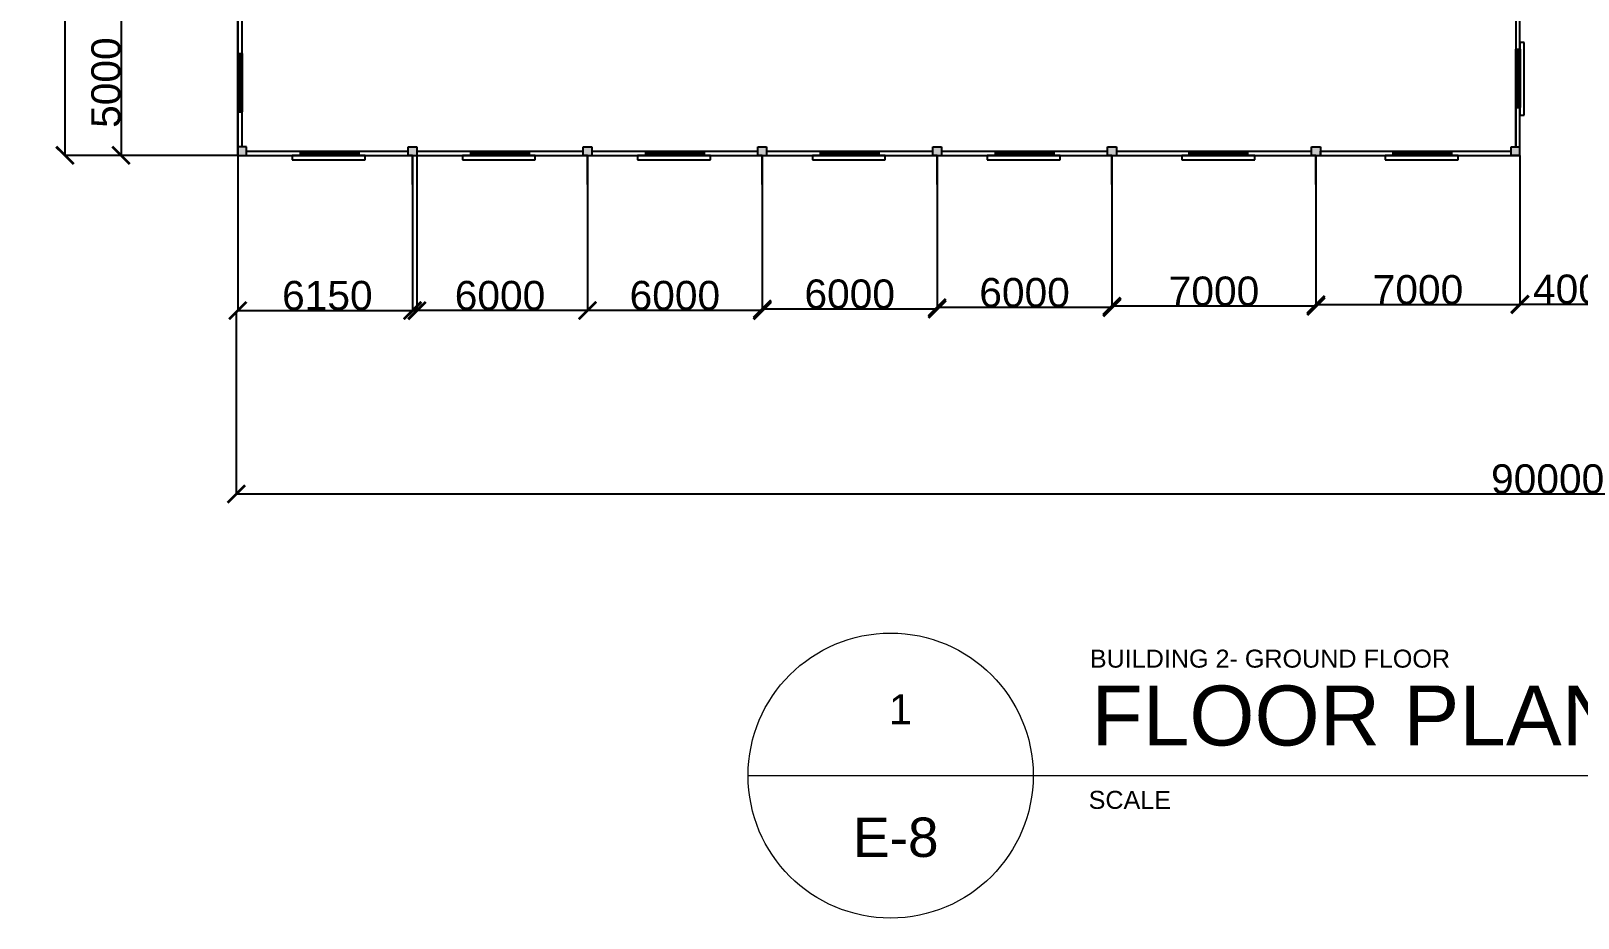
# Model space of a CAD drawing. Header units: millimetres. Extents: x 3339 to 2017737, y 4955 to 2748989.
# Drawn here: x 987445 to 1040535, y 1636482 to 1666936 of the extents above; entities that cross this region are included whole.
import ezdxf

# ---------------------------------------------------------------- set-up
doc = ezdxf.new("R2010")
doc.units = ezdxf.units.MM
doc.header["$LTSCALE"] = 30
doc.layers.add('MACH BLOCK', color=41, linetype='Continuous', lineweight=5)
doc.layers.add('TEXT MACHLAYOUT', color=255, linetype='Continuous', lineweight=5)
doc.styles.get("Standard").update_dxf_attribs({"font": 'arial.ttf'})
doc.dimstyles.new('ISO-25', dxfattribs={"dimtxt": 1000, "dimasz": 600, "dimexe": 1.25, "dimexo": 0.625, "dimtad": 1, "dimtxsty": 'Standard', "dimblk": 'ARCHTICK', "dimcen": 2.5, "dimclrd": 4, "dimadec": 0, "dimazin": 0, "dimtfac": 1, "dimtmove": 0, "dimatfit": 3, "dimfxl": 1, "dimarcsym": 0})

# ---------------------------------------------------------------- blocks, each defined once
blk = doc.blocks.new('_ArchTick')
at = {"color": 0, "linetype": 'ByBlock', "const_width": 0.15}
blk.add_lwpolyline([(-0.5, -0.5), (0.5, 0.5)], dxfattribs=at)
blk = doc.blocks.new('*D247')
at = {"color": 0, "lineweight": -2, "transparency": 16777216}
for p, q in [((994541, 1732462), (988611, 1732462)), ((994541, 1662662), (988611, 1662662))]:
    blk.add_line(p, q, dxfattribs=at)
at = {"color": 4, "lineweight": -2, "transparency": 16777216}
blk.add_line((988612, 1732462), (988612, 1662662), dxfattribs=at)
at = {"layer": 'Defpoints', "color": 0, "transparency": 16777216}
for p in [(994541, 1732462), (988612, 1662662), (994541, 1662662)]:
    blk.add_point(p, dxfattribs=at)
at = {"color": 4, "lineweight": -2, "transparency": 16777216, "xscale": 600, "yscale": 600, "zscale": 600}
for p, rotation in [((988612, 1732462), 90), ((988612, 1662662), 270)]:
    blk.add_blockref('_ArchTick', p, dxfattribs=dict(at, rotation=rotation))
at = {"color": 0, "transparency": 16777216, "insert": (988101, 1697562), "char_height": 1000, "attachment_point": 5, "rotation": 90}
blk.add_mtext('69800', dxfattribs=at)
blk = doc.blocks.new('*D259')
at = {"color": 0, "lineweight": -2, "transparency": 16777216}
for p, q in [((1000691, 1662812), (1000691, 1657336)), ((994541, 1662662), (994541, 1657336))]:
    blk.add_line(p, q, dxfattribs=at)
at = {"color": 4, "lineweight": -2, "transparency": 16777216}
blk.add_line((994541, 1657337), (1000691, 1657337), dxfattribs=at)
at = {"layer": 'Defpoints', "color": 0, "transparency": 16777216}
for p in [(1000691, 1662812), (994541, 1662662), (1000691, 1657337)]:
    blk.add_point(p, dxfattribs=at)
at = {"color": 4, "lineweight": -2, "transparency": 16777216, "xscale": 600, "yscale": 600, "zscale": 600, "rotation": 180}
blk.add_blockref('_ArchTick', (994541, 1657337), dxfattribs=at)
at = {"color": 4, "lineweight": -2, "transparency": 16777216, "xscale": 600, "yscale": 600, "zscale": 600}
blk.add_blockref('_ArchTick', (1000691, 1657337), dxfattribs=at)
at = {"color": 0, "transparency": 16777216, "insert": (997616, 1657848), "char_height": 1000, "attachment_point": 5}
blk.add_mtext('6150', dxfattribs=at)
blk = doc.blocks.new('*D260')
at = {"color": 0, "lineweight": -2, "transparency": 16777216}
for p, q in [((1000541, 1661662), (1000541, 1657336)), ((1006541, 1661662), (1006541, 1657336))]:
    blk.add_line(p, q, dxfattribs=at)
at = {"color": 4, "lineweight": -2, "transparency": 16777216}
blk.add_line((1006541, 1657337), (1000541, 1657337), dxfattribs=at)
at = {"layer": 'Defpoints', "color": 0, "transparency": 16777216}
for p in [(1000541, 1661662), (1006541, 1661662), (1000541, 1657337)]:
    blk.add_point(p, dxfattribs=at)
at = {"color": 4, "lineweight": -2, "transparency": 16777216, "xscale": 600, "yscale": 600, "zscale": 600, "rotation": 180}
blk.add_blockref('_ArchTick', (1000541, 1657337), dxfattribs=at)
at = {"color": 4, "lineweight": -2, "transparency": 16777216, "xscale": 600, "yscale": 600, "zscale": 600}
blk.add_blockref('_ArchTick', (1006541, 1657337), dxfattribs=at)
at = {"color": 0, "transparency": 16777216, "insert": (1003541, 1657848), "char_height": 1000, "attachment_point": 5}
blk.add_mtext('6000', dxfattribs=at)
blk = doc.blocks.new('*D261')
at = {"color": 0, "lineweight": -2, "transparency": 16777216}
for p, q in [((1006541, 1661662), (1006541, 1657336)), ((1012541, 1661662), (1012541, 1657336))]:
    blk.add_line(p, q, dxfattribs=at)
at = {"color": 4, "lineweight": -2, "transparency": 16777216}
blk.add_line((1012541, 1657337), (1006541, 1657337), dxfattribs=at)
at = {"layer": 'Defpoints', "color": 0, "transparency": 16777216}
for p in [(1006541, 1661662), (1012541, 1661662), (1006541, 1657337)]:
    blk.add_point(p, dxfattribs=at)
at = {"color": 4, "lineweight": -2, "transparency": 16777216, "xscale": 600, "yscale": 600, "zscale": 600, "rotation": 180}
blk.add_blockref('_ArchTick', (1006541, 1657337), dxfattribs=at)
at = {"color": 4, "lineweight": -2, "transparency": 16777216, "xscale": 600, "yscale": 600, "zscale": 600}
blk.add_blockref('_ArchTick', (1012541, 1657337), dxfattribs=at)
at = {"color": 0, "transparency": 16777216, "insert": (1009541, 1657848), "char_height": 1000, "attachment_point": 5}
blk.add_mtext('6000', dxfattribs=at)
blk = doc.blocks.new('*D262')
at = {"color": 0, "lineweight": -2, "transparency": 16777216}
for p, q in [((1012541, 1661662), (1012541, 1657386)), ((1018541, 1661662), (1018541, 1657386))]:
    blk.add_line(p, q, dxfattribs=at)
at = {"color": 4, "lineweight": -2, "transparency": 16777216}
blk.add_line((1018541, 1657387), (1012541, 1657387), dxfattribs=at)
at = {"layer": 'Defpoints', "color": 0, "transparency": 16777216}
for p in [(1012541, 1661662), (1018541, 1661662), (1012541, 1657387)]:
    blk.add_point(p, dxfattribs=at)
at = {"color": 4, "lineweight": -2, "transparency": 16777216, "xscale": 600, "yscale": 600, "zscale": 600, "rotation": 180}
blk.add_blockref('_ArchTick', (1012541, 1657387), dxfattribs=at)
at = {"color": 4, "lineweight": -2, "transparency": 16777216, "xscale": 600, "yscale": 600, "zscale": 600}
blk.add_blockref('_ArchTick', (1018541, 1657387), dxfattribs=at)
at = {"color": 0, "transparency": 16777216, "insert": (1015541, 1657898), "char_height": 1000, "attachment_point": 5}
blk.add_mtext('6000', dxfattribs=at)
blk = doc.blocks.new('*D263')
at = {"color": 0, "lineweight": -2, "transparency": 16777216}
for p, q in [((1018541, 1661662), (1018541, 1657436)), ((1024541, 1661662), (1024541, 1657436))]:
    blk.add_line(p, q, dxfattribs=at)
at = {"color": 4, "lineweight": -2, "transparency": 16777216}
blk.add_line((1024541, 1657437), (1018541, 1657437), dxfattribs=at)
at = {"layer": 'Defpoints', "color": 0, "transparency": 16777216}
for p in [(1018541, 1661662), (1024541, 1661662), (1018541, 1657437)]:
    blk.add_point(p, dxfattribs=at)
at = {"color": 4, "lineweight": -2, "transparency": 16777216, "xscale": 600, "yscale": 600, "zscale": 600, "rotation": 180}
blk.add_blockref('_ArchTick', (1018541, 1657437), dxfattribs=at)
at = {"color": 4, "lineweight": -2, "transparency": 16777216, "xscale": 600, "yscale": 600, "zscale": 600}
blk.add_blockref('_ArchTick', (1024541, 1657437), dxfattribs=at)
at = {"color": 0, "transparency": 16777216, "insert": (1021541, 1657948), "char_height": 1000, "attachment_point": 5}
blk.add_mtext('6000', dxfattribs=at)
blk = doc.blocks.new('*D264')
at = {"color": 0, "lineweight": -2, "transparency": 16777216}
for p, q in [((1024541, 1661662), (1024541, 1657486)), ((1031541, 1661662), (1031541, 1657486))]:
    blk.add_line(p, q, dxfattribs=at)
at = {"color": 4, "lineweight": -2, "transparency": 16777216}
blk.add_line((1031541, 1657487), (1024541, 1657487), dxfattribs=at)
at = {"layer": 'Defpoints', "color": 0, "transparency": 16777216}
for p in [(1024541, 1661662), (1031541, 1661662), (1024541, 1657487)]:
    blk.add_point(p, dxfattribs=at)
at = {"color": 4, "lineweight": -2, "transparency": 16777216, "xscale": 600, "yscale": 600, "zscale": 600, "rotation": 180}
blk.add_blockref('_ArchTick', (1024541, 1657487), dxfattribs=at)
at = {"color": 4, "lineweight": -2, "transparency": 16777216, "xscale": 600, "yscale": 600, "zscale": 600}
blk.add_blockref('_ArchTick', (1031541, 1657487), dxfattribs=at)
at = {"color": 0, "transparency": 16777216, "insert": (1028041, 1657998), "char_height": 1000, "attachment_point": 5}
blk.add_mtext('7000', dxfattribs=at)
blk = doc.blocks.new('*D265')
at = {"color": 0, "lineweight": -2, "transparency": 16777216}
for p, q in [((1031541, 1662662), (1031541, 1657536)), ((1038541, 1662662), (1038541, 1657536))]:
    blk.add_line(p, q, dxfattribs=at)
at = {"color": 4, "lineweight": -2, "transparency": 16777216}
blk.add_line((1038541, 1657537), (1031541, 1657537), dxfattribs=at)
at = {"layer": 'Defpoints', "color": 0, "transparency": 16777216}
for p in [(1031541, 1662662), (1038541, 1662662), (1031541, 1657537)]:
    blk.add_point(p, dxfattribs=at)
at = {"color": 4, "lineweight": -2, "transparency": 16777216, "xscale": 600, "yscale": 600, "zscale": 600, "rotation": 180}
blk.add_blockref('_ArchTick', (1031541, 1657537), dxfattribs=at)
at = {"color": 4, "lineweight": -2, "transparency": 16777216, "xscale": 600, "yscale": 600, "zscale": 600}
blk.add_blockref('_ArchTick', (1038541, 1657537), dxfattribs=at)
at = {"color": 0, "transparency": 16777216, "insert": (1035041, 1658048), "char_height": 1000, "attachment_point": 5}
blk.add_mtext('7000', dxfattribs=at)
blk = doc.blocks.new('*D266')
at = {"color": 0, "lineweight": -2, "transparency": 16777216}
for p, q in [((1038541, 1662662), (1038541, 1657554)), ((1042541, 1662662), (1042541, 1657554))]:
    blk.add_line(p, q, dxfattribs=at)
at = {"color": 4, "lineweight": -2, "transparency": 16777216}
blk.add_line((1038541, 1657555), (1042541, 1657555), dxfattribs=at)
at = {"layer": 'Defpoints', "color": 0, "transparency": 16777216}
for p in [(1038541, 1662662), (1042541, 1662662), (1042541, 1657555)]:
    blk.add_point(p, dxfattribs=at)
at = {"color": 4, "lineweight": -2, "transparency": 16777216, "xscale": 600, "yscale": 600, "zscale": 600, "rotation": 180}
blk.add_blockref('_ArchTick', (1038541, 1657555), dxfattribs=at)
at = {"color": 4, "lineweight": -2, "transparency": 16777216, "xscale": 600, "yscale": 600, "zscale": 600}
blk.add_blockref('_ArchTick', (1042541, 1657555), dxfattribs=at)
at = {"color": 0, "transparency": 16777216, "insert": (1040541, 1658066), "char_height": 1000, "attachment_point": 5}
blk.add_mtext('4000', dxfattribs=at)
blk = doc.blocks.new('*D233')
at = {"color": 0, "lineweight": -2, "transparency": 16777216}
for p, q in [((1084491, 1657704), (1084491, 1651039)), ((994491, 1657287), (994491, 1651039))]:
    blk.add_line(p, q, dxfattribs=at)
at = {"color": 4, "lineweight": -2, "transparency": 16777216}
blk.add_line((994491, 1651041), (1084491, 1651041), dxfattribs=at)
at = {"layer": 'Defpoints', "color": 0, "transparency": 16777216}
for p in [(1084491, 1657705), (994491, 1657287), (1084491, 1651041)]:
    blk.add_point(p, dxfattribs=at)
at = {"color": 4, "lineweight": -2, "transparency": 16777216, "xscale": 600, "yscale": 600, "zscale": 600, "rotation": 180}
blk.add_blockref('_ArchTick', (994491, 1651041), dxfattribs=at)
at = {"color": 4, "lineweight": -2, "transparency": 16777216, "xscale": 600, "yscale": 600, "zscale": 600}
blk.add_blockref('_ArchTick', (1084491, 1651041), dxfattribs=at)
at = {"color": 0, "transparency": 16777216, "insert": (1039491, 1651552), "char_height": 1000, "attachment_point": 5}
blk.add_mtext('90000', dxfattribs=at)
blk = doc.blocks.new('*D280')
at = {"color": 0, "lineweight": -2, "transparency": 16777216}
for p, q in [((994541, 1667662), (990534, 1667662)), ((994541, 1662662), (990534, 1662662))]:
    blk.add_line(p, q, dxfattribs=at)
at = {"color": 4, "lineweight": -2, "transparency": 16777216}
blk.add_line((990535, 1667662), (990535, 1662662), dxfattribs=at)
at = {"layer": 'Defpoints', "color": 0, "transparency": 16777216}
for p in [(994541, 1667662), (990535, 1662662), (994541, 1662662)]:
    blk.add_point(p, dxfattribs=at)
at = {"color": 4, "lineweight": -2, "transparency": 16777216, "xscale": 600, "yscale": 600, "zscale": 600}
for p, rotation in [((990535, 1667662), 90), ((990535, 1662662), 270)]:
    blk.add_blockref('_ArchTick', p, dxfattribs=dict(at, rotation=rotation))
at = {"color": 0, "transparency": 16777216, "insert": (990024, 1665162), "char_height": 1000, "attachment_point": 5, "rotation": 90}
blk.add_mtext('5000', dxfattribs=at)

msp = doc.modelspace()

# ---------------------------------------------------------------- hatches: boundary and pattern name
at = {"true_color": 0xf8d731}
h = msp.add_hatch(color=40, dxfattribs=at)
h.dxf.hatch_style = 1
h.paths.add_polyline_path([(1084541.166, 1662962.224), (1084391.166, 1662962.224), (1084241.166, 1662962.224), (1084241.166, 1662812.224), (1084241.166, 1662662.224), (1084541.166, 1662662.224)])
h.paths.add_polyline_path([(1078691.166, 1662962.224), (1078541.166, 1662962.224), (1078391.166, 1662962.224), (1078391.166, 1662812.224), (1078391.166, 1662662.224), (1078691.166, 1662662.224)])
h.paths.add_polyline_path([(1075691.166, 1662962.224), (1075541.166, 1662962.224), (1075391.166, 1662962.224), (1075391.166, 1662812.224), (1075391.166, 1662662.224), (1075691.166, 1662662.224)])
h.paths.add_polyline_path([(1069691.166, 1662962.224), (1069541.166, 1662962.224), (1069391.166, 1662962.224), (1069391.166, 1662812.224), (1069391.166, 1662662.224), (1069691.166, 1662662.224)])
h.paths.add_polyline_path([(1063691.166, 1662962.224), (1063541.166, 1662962.224), (1063391.166, 1662962.224), (1063391.166, 1662812.224), (1063391.166, 1662662.224), (1063691.166, 1662662.224)])
h.paths.add_polyline_path([(1057691.166, 1662962.224), (1057541.166, 1662962.224), (1057391.166, 1662962.224), (1057391.166, 1662812.224), (1057391.166, 1662662.224), (1057691.166, 1662662.224)])
h.paths.add_polyline_path([(1051691.166, 1662962.224), (1051541.166, 1662962.224), (1051391.166, 1662962.224), (1051391.166, 1662812.224), (1051391.166, 1662662.224), (1051691.166, 1662662.224)])
h.paths.add_polyline_path([(1048691.166, 1662962.224), (1048541.166, 1662962.224), (1048391.166, 1662962.224), (1048391.166, 1662812.224), (1048391.166, 1662662.224), (1048691.166, 1662662.224)])
h.paths.add_polyline_path([(1042841.166, 1662962.224), (1042691.166, 1662962.224), (1042541.166, 1662962.224), (1042541.166, 1662662.224), (1042841.166, 1662662.224)])
h.paths.add_polyline_path([(1042841.166, 1665812.224), (1042691.166, 1665812.224), (1042541.166, 1665812.224), (1042541.166, 1665512.224), (1042841.166, 1665512.224)])
h.paths.add_polyline_path([(1042841.166, 1671812.224), (1042691.166, 1671812.224), (1042541.166, 1671812.224), (1042541.166, 1671662.224), (1042541.166, 1671512.224), (1042841.166, 1671512.224)])
h.paths.add_polyline_path([(1042841.166, 1677812.224), (1042691.166, 1677812.224), (1042541.166, 1677812.224), (1042541.166, 1677512.224), (1042841.166, 1677512.224)])
h.paths.add_polyline_path([(1038541.166, 1673812.224), (1038395.274, 1673812.224), (1038245.274, 1673812.224), (1038245.274, 1673662.224), (1038245.274, 1673512.224), (1038541.166, 1673512.224)])
h.paths.add_polyline_path([(1038541.166, 1667662.224), (1038541.166, 1667813.083), (1038245.274, 1667813.083), (1038245.274, 1667663.083), (1038245.274, 1667513.083), (1038541.166, 1667513.083)])
h.paths.add_polyline_path([(1038541.166, 1662962.224), (1038241.166, 1662962.224), (1038241.166, 1662662.224), (1038541.166, 1662662.224)])
h.paths.add_polyline_path([(1084541.166, 1665812.224), (1084391.166, 1665812.224), (1084241.166, 1665812.224), (1084241.166, 1665662.224), (1084241.166, 1665512.224), (1084541.166, 1665512.224)])
h.paths.add_polyline_path([(1084541.166, 1671812.224), (1084391.166, 1671812.224), (1084241.166, 1671812.224), (1084241.166, 1671662.224), (1084241.166, 1671512.224), (1084541.166, 1671512.224)])
h.paths.add_polyline_path([(1084541.166, 1677812.224), (1084391.166, 1677812.224), (1084241.166, 1677812.224), (1084241.166, 1677662.224), (1084241.166, 1677512.224), (1084541.166, 1677512.224)])
h.paths.add_polyline_path([(1031691.166, 1662962.224), (1031391.166, 1662962.224), (1031391.166, 1662662.224), (1031541.166, 1662662.224), (1031691.166, 1662662.224)])
h.paths.add_polyline_path([(1024691.166, 1662962.224), (1024391.166, 1662962.224), (1024391.166, 1662662.224), (1024541.166, 1662662.224), (1024691.166, 1662662.224)])
h.paths.add_polyline_path([(1018691.166, 1662962.224), (1018391.166, 1662962.224), (1018391.166, 1662662.224), (1018541.166, 1662662.224), (1018691.166, 1662662.224)])
h.paths.add_polyline_path([(1012691.166, 1662962.224), (1012391.166, 1662962.224), (1012391.166, 1662662.224), (1012541.166, 1662662.224), (1012691.166, 1662662.224)])
h.paths.add_polyline_path([(1042841.166, 1683812.224), (1042691.166, 1683812.224), (1042541.166, 1683812.224), (1042541.166, 1683662.224), (1042541.166, 1683512.224), (1042841.166, 1683512.224)])
h.paths.add_polyline_path([(1038541.166, 1679812.224), (1038395.274, 1679812.224), (1038245.274, 1679812.224), (1038245.274, 1679662.224), (1038245.274, 1679512.224), (1038541.166, 1679512.224)])
h.paths.add_polyline_path([(1038541.166, 1685812.224), (1038395.274, 1685812.224), (1038245.274, 1685812.224), (1038245.274, 1685662.224), (1038245.274, 1685512.224), (1038541.166, 1685512.224)])
h.paths.add_polyline_path([(994841.166, 1662962.224), (994541.166, 1662962.224), (994541.166, 1662662.224), (994841.166, 1662662.224)])
h.paths.add_polyline_path([(1000691.166, 1662962.224), (1000391.166, 1662962.224), (1000391.166, 1662662.224), (1000541.166, 1662662.224), (1000691.166, 1662662.224)])
h.paths.add_polyline_path([(1006691.166, 1662962.224), (1006391.166, 1662962.224), (1006391.166, 1662662.224), (1006541.166, 1662662.224), (1006691.166, 1662662.224)])

# ---------------------------------------------------------------- linework, layer by layer
for p, q in [((994541.166, 1670662.224), (994541.166, 1662662.224)), ((994541.166, 1662662.224), (994541.166, 1667662.224)), ((1038541.166, 1662662.224), (1038541.166, 1667662.224)), ((994691.166, 1662962.224), (994691.166, 1667512.224)), ((1038395.274, 1667513.083), (1038395.274, 1662962.224)), ((1038539.603, 1666542.153), (1038539.603, 1664042.153)), ((1038689.603, 1666542.153), (1038539.603, 1666542.153)), ((1038539.603, 1666542.153), (1038539.603, 1666542.153)), ((1038689.603, 1664042.153), (1038689.603, 1666542.153)), ((994541.166, 1662662.224), (994541.166, 1664162.224)), ((994541.166, 1664162.224), (994691.166, 1664162.224)), ((1038395.274, 1662962.224), (1038395.274, 1664312.224)), ((1038395.274, 1664312.224), (1038545.274, 1664312.224)), ((1038539.603, 1664042.153), (1038689.603, 1664042.153)), ((994841.166, 1662962.224), (994541.166, 1662962.224)), ((994841.166, 1662662.224), (994841.166, 1662962.224)), ((994841.166, 1662812.224), (1000391.166, 1662812.224)), ((994841.166, 1662812.224), (996691.166, 1662812.224)), ((996691.166, 1662812.224), (996691.166, 1662662.224)), ((1000391.166, 1662662.224), (1000391.166, 1662962.224)), ((1000391.166, 1662962.224), (1000691.166, 1662962.224)), ((1000691.166, 1662962.224), (1000691.166, 1662662.224)), ((1000691.166, 1662812.224), (1006391.166, 1662812.224)), ((1000691.166, 1662812.224), (1002541.166, 1662812.224)), ((1002541.166, 1662812.224), (1002541.166, 1662662.224)), ((1006391.166, 1662662.224), (1006391.166, 1662962.224)), ((1006391.166, 1662962.224), (1006691.166, 1662962.224)), ((1006691.166, 1662962.224), (1006691.166, 1662662.224)), ((1006691.166, 1662812.224), (1012391.166, 1662812.224)), ((1006691.166, 1662812.224), (1008541.166, 1662812.224)), ((1006691.166, 1662812.224), (1008541.166, 1662812.224)), ((1008541.166, 1662812.224), (1008541.166, 1662662.224)), ((1012391.166, 1662662.224), (1012391.166, 1662962.224)), ((1012391.166, 1662962.224), (1012691.166, 1662962.224)), ((1012691.166, 1662962.224), (1012691.166, 1662662.224)), ((1012691.166, 1662812.224), (1018391.166, 1662812.224)), ((1012691.166, 1662812.224), (1014541.166, 1662812.224)), ((1014541.166, 1662812.224), (1014541.166, 1662662.224)), ((1018391.166, 1662662.224), (1018391.166, 1662962.224)), ((1018391.166, 1662962.224), (1018691.166, 1662962.224)), ((1018691.166, 1662962.224), (1018691.166, 1662662.224)), ((1018691.166, 1662812.224), (1024391.166, 1662812.224)), ((1018691.166, 1662812.224), (1020541.166, 1662812.224)), ((1020541.166, 1662812.224), (1020541.166, 1662662.224)), ((1024391.166, 1662662.224), (1024391.166, 1662962.224)), ((1024391.166, 1662962.224), (1024691.166, 1662962.224)), ((1024691.166, 1662962.224), (1024691.166, 1662662.224)), ((1024691.166, 1662812.224), (1031391.166, 1662812.224)), ((1024691.166, 1662812.224), (1027191.166, 1662812.224)), ((1027191.166, 1662812.224), (1027191.166, 1662662.224)), ((1031391.166, 1662662.224), (1031391.166, 1662962.224)), ((1031391.166, 1662962.224), (1031691.166, 1662962.224)), ((1031691.166, 1662962.224), (1031691.166, 1662662.224)), ((1031691.166, 1662812.224), (1038241.166, 1662812.224)), ((1031691.166, 1662662.224), (1031691.166, 1662812.224)), ((1031691.166, 1662812.224), (1034191.166, 1662812.224)), ((1034191.166, 1662812.224), (1034191.166, 1662662.224)), ((1038241.166, 1662662.224), (1038241.166, 1662962.224)), ((1038241.166, 1662962.224), (1038541.166, 1662962.224)), ((1038541.166, 1662812.224), (1038541.166, 1662812.224)), ((994541.166, 1662662.224), (1038541.166, 1662662.224)), ((994541.166, 1662662.224), (1000541.166, 1662662.224)), ((994541.166, 1662662.224), (994841.166, 1662662.224)), ((998909.603, 1662662.153), (996409.603, 1662662.153)), ((996409.603, 1662662.153), (996409.603, 1662512.153)), ((996409.603, 1662512.153), (998909.603, 1662512.153)), ((996409.603, 1662512.153), (996409.603, 1662512.153)), ((998909.603, 1662512.153), (998909.603, 1662662.153)), ((1000541.166, 1662662.224), (1000391.166, 1662662.224)), ((1000541.166, 1662662.224), (1000541.166, 1661662.224)), ((1000541.166, 1661662.224), (1000541.166, 1662662.224)), ((1000541.166, 1662662.224), (1006541.166, 1662662.224)), ((1000691.166, 1662662.224), (1006541.166, 1662662.224)), ((1004749.603, 1662662.153), (1002249.603, 1662662.153)), ((1002249.603, 1662662.153), (1002249.603, 1662512.153)), ((1002249.603, 1662512.153), (1004749.603, 1662512.153)), ((1002249.603, 1662512.153), (1002249.603, 1662512.153)), ((1004749.603, 1662512.153), (1004749.603, 1662662.153)), ((1006541.166, 1662662.224), (1006391.166, 1662662.224)), ((1006541.166, 1662662.224), (1006541.166, 1661662.224)), ((1006541.166, 1661662.224), (1006541.166, 1662662.224)), ((1006541.166, 1662662.224), (1012541.166, 1662662.224)), ((1006691.166, 1662662.224), (1012541.166, 1662662.224)), ((1010759.603, 1662662.153), (1008259.603, 1662662.153)), ((1008259.603, 1662662.153), (1008259.603, 1662512.153)), ((1008259.603, 1662512.153), (1010759.603, 1662512.153)), ((1008259.603, 1662512.153), (1008259.603, 1662512.153)), ((1010759.603, 1662512.153), (1010759.603, 1662662.153)), ((1012541.166, 1662662.224), (1012391.166, 1662662.224)), ((1012541.166, 1662662.224), (1012541.166, 1661662.224)), ((1012541.166, 1661662.224), (1012541.166, 1662662.224)), ((1012541.166, 1662662.224), (1018541.166, 1662662.224)), ((1012691.166, 1662662.224), (1018541.166, 1662662.224)), ((1016759.603, 1662662.153), (1014259.603, 1662662.153)), ((1014259.603, 1662662.153), (1014259.603, 1662512.153)), ((1014259.603, 1662512.153), (1016759.603, 1662512.153)), ((1014259.603, 1662512.153), (1014259.603, 1662512.153)), ((1016759.603, 1662512.153), (1016759.603, 1662662.153)), ((1018541.166, 1662662.224), (1018391.166, 1662662.224)), ((1018541.166, 1662662.224), (1018541.166, 1661662.224)), ((1018541.166, 1661662.224), (1018541.166, 1662662.224)), ((1018541.166, 1662662.224), (1024541.166, 1662662.224)), ((1018691.166, 1662662.224), (1024541.166, 1662662.224)), ((1022759.603, 1662662.153), (1020259.603, 1662662.153)), ((1020259.603, 1662662.153), (1020259.603, 1662512.153)), ((1020259.603, 1662512.153), (1022759.603, 1662512.153)), ((1020259.603, 1662512.153), (1020259.603, 1662512.153)), ((1022759.603, 1662512.153), (1022759.603, 1662662.153)), ((1024541.166, 1662662.224), (1024391.166, 1662662.224)), ((1024541.166, 1662662.224), (1024541.166, 1661662.224)), ((1024541.166, 1661662.224), (1024541.166, 1662662.224)), ((1024541.166, 1662662.224), (1031541.166, 1662662.224)), ((1024691.166, 1662662.224), (1031541.166, 1662662.224)), ((1029439.603, 1662662.153), (1026939.603, 1662662.153)), ((1026939.603, 1662662.153), (1026939.603, 1662512.153)), ((1026939.603, 1662512.153), (1029439.603, 1662512.153)), ((1026939.603, 1662512.153), (1026939.603, 1662512.153)), ((1027191.166, 1662662.224), (1031691.166, 1662662.224)), ((1029439.603, 1662512.153), (1029439.603, 1662662.153)), ((1031541.166, 1662662.224), (1031391.166, 1662662.224)), ((1031541.166, 1662662.224), (1031541.166, 1661662.224)), ((1031541.166, 1661662.224), (1031541.166, 1662662.224)), ((1031541.166, 1662662.224), (1038541.166, 1662662.224)), ((1031691.166, 1662662.224), (1038541.166, 1662662.224)), ((1036419.603, 1662662.153), (1033919.603, 1662662.153)), ((1033919.603, 1662662.153), (1033919.603, 1662512.153)), ((1033919.603, 1662512.153), (1036419.603, 1662512.153)), ((1033919.603, 1662512.153), (1033919.603, 1662512.153)), ((1036419.603, 1662512.153), (1036419.603, 1662662.153)), ((1038541.166, 1662662.224), (1038241.166, 1662662.224))]:
    msp.add_line(p, q)
at = {"color": 9, "true_color": 0xafd9aa}
for p, q in [((994541.166, 1666162.224), (994691.166, 1666162.224)), ((994541.166, 1664162.224), (994541.166, 1666162.224)), ((994541.166, 1666162.224), (994591.166, 1666162.224)), ((994591.166, 1666162.224), (994591.166, 1664162.224)), ((994641.166, 1664162.224), (994641.166, 1666162.224)), ((994691.166, 1666162.224), (994691.166, 1665162.224)), ((1038395.274, 1666312.224), (1038545.274, 1666312.224)), ((1038395.274, 1664312.224), (1038395.274, 1666312.224)), ((1038395.274, 1666312.224), (1038445.274, 1666312.224)), ((1038445.274, 1666312.224), (1038445.274, 1664312.224)), ((1038495.274, 1664312.224), (1038495.274, 1666312.224)), ((1038545.274, 1666312.224), (1038545.274, 1665312.224)), ((994691.166, 1665162.224), (994691.166, 1664162.224)), ((1038545.274, 1665312.224), (1038545.274, 1664312.224)), ((994691.166, 1664162.224), (994541.166, 1664162.224)), ((994591.166, 1664162.224), (994641.166, 1664162.224)), ((1038545.274, 1664312.224), (1038395.274, 1664312.224)), ((1038445.274, 1664312.224), (1038495.274, 1664312.224)), ((996691.166, 1662662.224), (996691.166, 1662812.224)), ((996691.166, 1662812.224), (998691.166, 1662812.224)), ((998691.166, 1662812.224), (998691.166, 1662662.224)), ((998691.166, 1662812.224), (998691.166, 1662762.224)), ((1002541.166, 1662662.224), (1002541.166, 1662812.224)), ((1002541.166, 1662812.224), (1004541.166, 1662812.224)), ((1004541.166, 1662812.224), (1004541.166, 1662662.224)), ((1004541.166, 1662812.224), (1004541.166, 1662762.224)), ((1008541.166, 1662662.224), (1008541.166, 1662812.224)), ((1008541.166, 1662812.224), (1010541.166, 1662812.224)), ((1010541.166, 1662812.224), (1010541.166, 1662662.224)), ((1010541.166, 1662812.224), (1010541.166, 1662762.224)), ((1014541.166, 1662662.224), (1014541.166, 1662812.224)), ((1014541.166, 1662812.224), (1016541.166, 1662812.224)), ((1016541.166, 1662812.224), (1016541.166, 1662662.224)), ((1016541.166, 1662812.224), (1016541.166, 1662762.224)), ((1020541.166, 1662662.224), (1020541.166, 1662812.224)), ((1020541.166, 1662812.224), (1022541.166, 1662812.224)), ((1022541.166, 1662812.224), (1022541.166, 1662662.224)), ((1022541.166, 1662812.224), (1022541.166, 1662762.224)), ((1027191.166, 1662662.224), (1027191.166, 1662812.224)), ((1027191.166, 1662812.224), (1029191.166, 1662812.224)), ((1029191.166, 1662812.224), (1029191.166, 1662662.224)), ((1029191.166, 1662812.224), (1029191.166, 1662762.224)), ((1034191.166, 1662662.224), (1034191.166, 1662812.224)), ((1034191.166, 1662812.224), (1036191.166, 1662812.224)), ((1036191.166, 1662812.224), (1036191.166, 1662662.224)), ((1036191.166, 1662812.224), (1036191.166, 1662762.224)), ((998691.166, 1662762.224), (996691.166, 1662762.224)), ((996691.166, 1662762.224), (996691.166, 1662712.224)), ((996691.166, 1662712.224), (998691.166, 1662712.224)), ((997691.166, 1662662.224), (996691.166, 1662662.224)), ((998691.166, 1662662.224), (997691.166, 1662662.224)), ((1004541.166, 1662762.224), (1002541.166, 1662762.224)), ((1002541.166, 1662762.224), (1002541.166, 1662712.224)), ((1002541.166, 1662712.224), (1004541.166, 1662712.224)), ((1003541.166, 1662662.224), (1002541.166, 1662662.224)), ((1004541.166, 1662662.224), (1003541.166, 1662662.224)), ((1010541.166, 1662762.224), (1008541.166, 1662762.224)), ((1008541.166, 1662762.224), (1008541.166, 1662712.224)), ((1008541.166, 1662712.224), (1010541.166, 1662712.224)), ((1009541.166, 1662662.224), (1008541.166, 1662662.224)), ((1010541.166, 1662662.224), (1009541.166, 1662662.224)), ((1016541.166, 1662762.224), (1014541.166, 1662762.224)), ((1014541.166, 1662762.224), (1014541.166, 1662712.224)), ((1014541.166, 1662712.224), (1016541.166, 1662712.224)), ((1015541.166, 1662662.224), (1014541.166, 1662662.224)), ((1016541.166, 1662662.224), (1015541.166, 1662662.224)), ((1022541.166, 1662762.224), (1020541.166, 1662762.224)), ((1020541.166, 1662762.224), (1020541.166, 1662712.224)), ((1020541.166, 1662712.224), (1022541.166, 1662712.224)), ((1021541.166, 1662662.224), (1020541.166, 1662662.224)), ((1022541.166, 1662662.224), (1021541.166, 1662662.224)), ((1029191.166, 1662762.224), (1027191.166, 1662762.224)), ((1027191.166, 1662762.224), (1027191.166, 1662712.224)), ((1027191.166, 1662712.224), (1029191.166, 1662712.224)), ((1028191.166, 1662662.224), (1027191.166, 1662662.224)), ((1029191.166, 1662662.224), (1028191.166, 1662662.224)), ((1036191.166, 1662762.224), (1034191.166, 1662762.224)), ((1034191.166, 1662762.224), (1034191.166, 1662712.224)), ((1034191.166, 1662712.224), (1036191.166, 1662712.224)), ((1035191.166, 1662662.224), (1034191.166, 1662662.224)), ((1036191.166, 1662662.224), (1035191.166, 1662662.224))]:
    msp.add_line(p, q, dxfattribs=at)
at = {"layer": 'MACH BLOCK', "color": 85, "true_color": 0x58ba48}
msp.add_line((1012054.399, 1641373.314), (1061440.762, 1641373.314), dxfattribs=at)
at = {"layer": 'MACH BLOCK'}
msp.add_line((1012057.657, 1641373.314), (1012054.399, 1641373.314), dxfattribs=at)
at = {"layer": 'MACH BLOCK', "color": 85, "true_color": 0x58ba48}
msp.add_circle((1016945.945, 1641373.314), 4891.546, dxfattribs=at)

# ---------------------------------------------------------------- texts
at = {"layer": 'TEXT MACHLAYOUT', "attachment_point": 1}
for s, width, gutter_width, heights, insert, char_height in [('BUILDING 2- GROUND FLOOR', 13243.68174, 3086.648, [0], (1023781.5, 1645696.424), 617.32954), ('FLOOR PLAN  LAYOUT', 34622.34682, 10288.826, [9272.543], (1023842.012, 1644464.003), 2057.76512), ('1', 2882.53405, 3086.648, [0], (1016882.59, 1644166.439), 1028.883), ('SCALE', 2737.46449, 3086.648, [0], (1023740.145, 1640848.522), 617.3295), ('E-8', 3700.21277, 3086.648, [0], (1015651.587, 1639931.842), 1352.3058)]:
    msp.add_mtext_dynamic_manual_height_columns(s, width=width, gutter_width=gutter_width, heights=heights, dxfattribs=dict(at, insert=insert, char_height=char_height))

# ---------------------------------------------------------------- dimensions: what is measured, and where the dimension line sits
for base, p1, picture, middle in [((988611.972, 1662662.224), (994541.166, 1732462.224), '*D247', (988100.774, 1697562.224)), ((990534.753, 1662662.224), (994541.166, 1667662.224), '*D280', (990023.555, 1665162.224))]:
    dim = msp.add_linear_dim(base=base, p1=p1, p2=(994541.166, 1662662.224), angle=90, dimstyle='ISO-25')
    dim.commit()
    dim.dimension.update_dxf_attribs({"geometry": picture, "text_midpoint": middle})
for base, p1, p2, picture, middle in [((1000691.166, 1657337.268), (994541.166, 1662662.224), (1000691.166, 1662812.224), '*D259', (997616.166, 1657848.466)), ((1031541.166, 1657537.268), (1038541.166, 1662662.224), (1031541.166, 1662662.224), '*D265', (1035041.166, 1658048.466)), ((1042541.166, 1657554.852), (1038541.166, 1662662.224), (1042541.166, 1662662.224), '*D266', (1040541.166, 1658066.05)), ((1000541.166, 1657337.268), (1006541.166, 1661662.224), (1000541.166, 1661662.224), '*D260', (1003541.166, 1657848.466)), ((1006541.166, 1657337.268), (1012541.166, 1661662.224), (1006541.166, 1661662.224), '*D261', (1009541.166, 1657848.466)), ((1012541.166, 1657387.268), (1018541.166, 1661662.224), (1012541.166, 1661662.224), '*D262', (1015541.166, 1657898.466)), ((1018541.166, 1657437.268), (1024541.166, 1661662.224), (1018541.166, 1661662.224), '*D263', (1021541.166, 1657948.466)), ((1024541.166, 1657487.268), (1031541.166, 1661662.224), (1024541.166, 1661662.224), '*D264', (1028041.166, 1657998.466)), ((1084491.166, 1651040.717), (994491.166, 1657287.268), (1084491.166, 1657704.852), '*D233', (1039491.166, 1651551.915))]:
    dim = msp.add_linear_dim(base=base, p1=p1, p2=p2, dimstyle='ISO-25')
    dim.commit()
    dim.dimension.update_dxf_attribs({"geometry": picture, "text_midpoint": middle})

doc.saveas('drawing.dxf')
